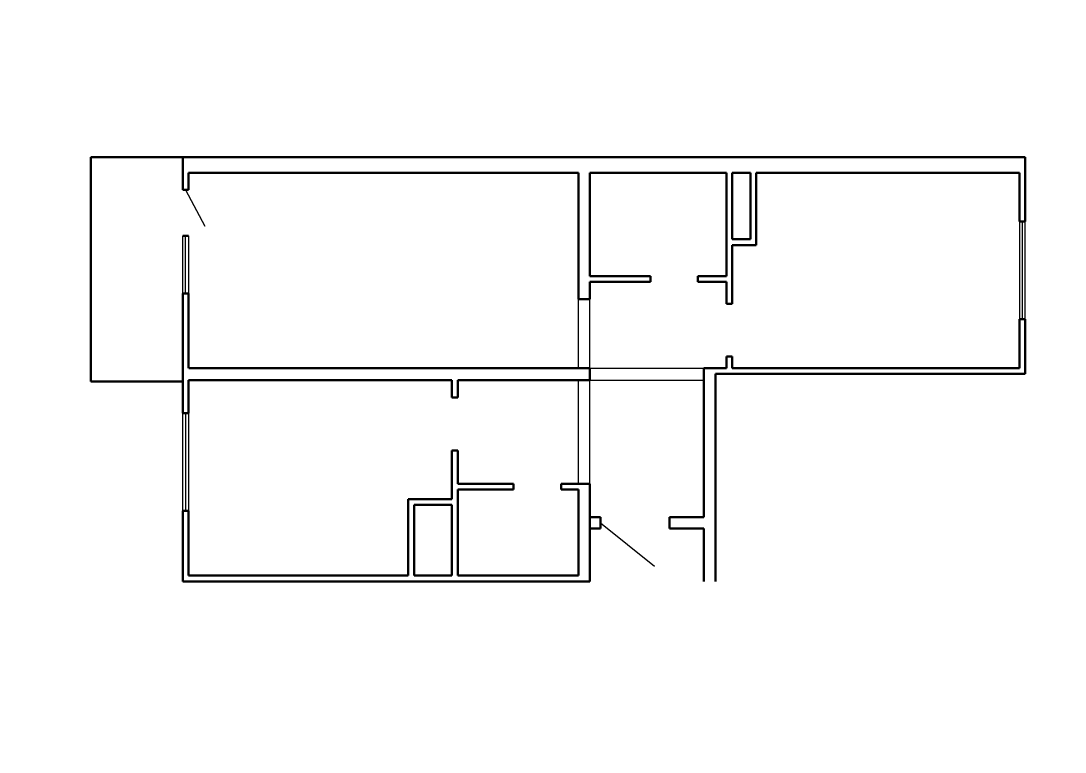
# Paper-space layout 'origin' of a CAD drawing. Header units: millimetres. Extents: x 0 to 289, y 0 to 202.
# The model-space entities are those that its viewports show. They can reach past a viewport. Long polylines and large blocks are cut down to what shows.
import ezdxf

# ---------------------------------------------------------------- set-up
doc = ezdxf.new("R2010")
doc.units = ezdxf.units.MM
doc.linetypes.add('ACAD_ISO03W100', pattern=[30, 12, -18])
for name, color, linetype in [('dimm', 100, 'Continuous'), ('door', 29, 'Continuous'), ('unvis', 50, 'ACAD_ISO03W100'), ('windows', 170, 'Continuous')]:
    doc.layers.add(name, color=color, linetype=linetype)
doc.layers.add('walls', color=30, linetype='Continuous', lineweight=50)
doc.layers.get('dimm').off()

msp = doc.modelspace()

# ---------------------------------------------------------------- linework, layer by layer
at = {"layer": 'door'}
for p, q in [((22488.069, -31745.454), (22822.077, -32376.068)), ((29707.069, -37535.454), (30643.744, -38290.648))]:
    msp.add_line(p, q, dxfattribs=at)
at = {"layer": 'unvis'}
for p, q in [((29322.069, -34845.454), (29322.069, -33635.454)), ((29522.069, -34845.454), (29522.069, -33645.454)), ((29522.069, -34845.454), (31507.069, -34845.454)), ((29322.069, -36855.454), (29322.069, -35055.454)), ((29522.069, -35055.454), (31507.069, -35055.454)), ((29522.069, -36855.454), (29522.069, -35055.454))]:
    msp.add_line(p, q, dxfattribs=at)
at = {"layer": 'walls'}
for p, q in [((22438.069, -31175.454), (20838.069, -31175.454)), ((20838.069, -31175.454), (20838.069, -35075.454)), ((22438.069, -31175.454), (37097.069, -31175.454)), ((22438.069, -31745.454), (22438.069, -31175.454)), ((37097.069, -31175.454), (37097.069, -32295.454)), ((22538.069, -31445.454), (29322.069, -31445.454)), ((22538.069, -31745.454), (22538.069, -31445.454)), ((29322.069, -31445.454), (29322.069, -33645.454)), ((29522.069, -31445.454), (31897.069, -31445.454)), ((29522.069, -33245.454), (29522.069, -31445.454)), ((31897.069, -33245.454), (31897.069, -31445.454)), ((31997.069, -31445.454), (32317.069, -31445.454)), ((31997.069, -32603.454), (31997.069, -31445.454)), ((32317.069, -31445.454), (32317.069, -32603.454)), ((32417.069, -31445.454), (36997.069, -31445.454)), ((32417.069, -31445.454), (32417.069, -32703.454)), ((36997.069, -31445.454), (36997.069, -32295.454)), ((22538.069, -31745.454), (22438.069, -31745.454)), ((36997.069, -32295.454), (37097.069, -32295.454)), ((22438.069, -32545.454), (22538.069, -32545.454)), ((32317.069, -32603.454), (31997.069, -32603.454)), ((31997.069, -33725.454), (31997.069, -32703.454)), ((32417.069, -32705.454), (31997.069, -32705.454)), ((30577.069, -33245.454), (29522.069, -33245.454)), ((30577.069, -33245.454), (30577.069, -33345.454)), ((31897.069, -33245.454), (31397.069, -33245.454)), ((31397.069, -33245.454), (31397.069, -33345.454)), ((29522.069, -33345.454), (29522.069, -33645.454)), ((30577.069, -33345.454), (29522.069, -33345.454)), ((31897.069, -33345.454), (31397.069, -33345.454)), ((31897.069, -33725.454), (31897.069, -33345.454)), ((22438.069, -33545.454), (22538.069, -33545.454)), ((22438.069, -35630.454), (22438.069, -33545.454)), ((22538.069, -34845.454), (22538.069, -33545.454)), ((29522.069, -33645.454), (29322.069, -33645.454)), ((31897.069, -33725.454), (31997.069, -33725.454)), ((36997.069, -33995.454), (37097.069, -33995.454)), ((36997.069, -33995.454), (36997.069, -34845.454)), ((37097.069, -33995.454), (37097.069, -34945.454)), ((31897.069, -34845.454), (31897.069, -34645.454)), ((31897.069, -34645.454), (31997.069, -34645.454)), ((31997.069, -34845.454), (31997.069, -34645.454)), ((29522.069, -34845.454), (22547.069, -34845.454)), ((29522.069, -34845.454), (29522.069, -35055.454)), ((31507.069, -37435.454), (31507.069, -34845.454)), ((31507.069, -34845.454), (31897.069, -34845.454)), ((36997.069, -34845.454), (31997.069, -34845.454)), ((22538.069, -35055.454), (27122.069, -35055.454)), ((22538.069, -35630.454), (22538.069, -35055.454)), ((27122.069, -35355.454), (27122.069, -35055.454)), ((29522.069, -35055.454), (27222.069, -35055.454)), ((27222.069, -35355.454), (27222.069, -35055.454)), ((37097.069, -34945.454), (31707.069, -34945.454)), ((31707.069, -38555.454), (31707.069, -34945.454)), ((20838.069, -35075.454), (22438.069, -35075.454)), ((27122.069, -35355.454), (27222.069, -35355.454)), ((22538.069, -35630.454), (22438.069, -35630.454)), ((27122.069, -37125.454), (27122.069, -36275.454)), ((27122.069, -36275.454), (27222.069, -36275.454)), ((27222.069, -36855.454), (27222.069, -36275.454)), ((28192.069, -36855.454), (27222.069, -36855.454)), ((28192.069, -36855.454), (28192.069, -36955.454)), ((29322.069, -36855.454), (29022.069, -36855.454)), ((29022.069, -36855.454), (29022.069, -36955.454)), ((29522.069, -36855.454), (29322.069, -36855.454)), ((29522.069, -36855.454), (29522.069, -38555.454)), ((27222.069, -37125.454), (27222.069, -36955.454)), ((28192.069, -36955.454), (27222.069, -36955.454)), ((29322.069, -36955.454), (29022.069, -36955.454)), ((29322.069, -36955.454), (29322.069, -38455.454)), ((26362.069, -38455.454), (26362.069, -37125.454)), ((26362.069, -37125.454), (27122.069, -37125.454)), ((26462.069, -37225.454), (27122.069, -37225.454)), ((26462.069, -37225.454), (26462.069, -38455.454)), ((27122.069, -38455.454), (27122.069, -37225.454)), ((27222.069, -38455.454), (27222.069, -37125.454)), ((22438.069, -38555.454), (22438.069, -37330.454)), ((22538.069, -37330.454), (22438.069, -37330.454)), ((22538.069, -38455.454), (22538.069, -37330.454)), ((29522.069, -37435.454), (29707.069, -37435.454)), ((29707.069, -37435.454), (29707.069, -37635.454)), ((30907.069, -37435.454), (30907.069, -37635.454)), ((30907.069, -37435.454), (31507.069, -37435.454)), ((29707.069, -37635.454), (29522.069, -37635.454)), ((29707.069, -37635.454), (29522.069, -37635.454)), ((30907.069, -37635.454), (31507.069, -37635.454)), ((31507.069, -37635.454), (31507.069, -38555.454)), ((26362.069, -38455.454), (22538.069, -38455.454)), ((27122.069, -38455.454), (26462.069, -38455.454)), ((29322.069, -38455.454), (27222.069, -38455.454)), ((27222.069, -38555.454), (22438.069, -38555.454)), ((29522.069, -38555.454), (27122.069, -38555.454))]:
    msp.add_line(p, q, dxfattribs=at)
at = {"layer": 'windows'}
for p, q in [((36997.069, -32295.454), (36997.069, -33995.454)), ((37047.069, -33995.454), (37047.069, -32295.454)), ((37097.069, -33995.454), (37097.069, -32295.454)), ((22438.069, -33545.454), (22438.069, -32545.454)), ((22488.069, -33545.454), (22488.069, -32545.454)), ((22538.069, -32545.454), (22538.069, -33545.454)), ((22438.069, -37330.454), (22438.069, -35630.454)), ((22488.069, -35630.454), (22488.069, -37330.454)), ((22538.069, -35630.454), (22538.069, -37330.454))]:
    msp.add_line(p, q, dxfattribs=at)

psp = doc.layouts.new('origin')

# ---------------------------------------------------------------- viewports
at = {"layer": 'dimm'}
psp.add_viewport(center=(144.86, 101.23), size=(289, 202.3749), view_center_point=(28705.961, -35164.581), view_height=12722.00505, dxfattribs=at)

doc.saveas('drawing.dxf')
